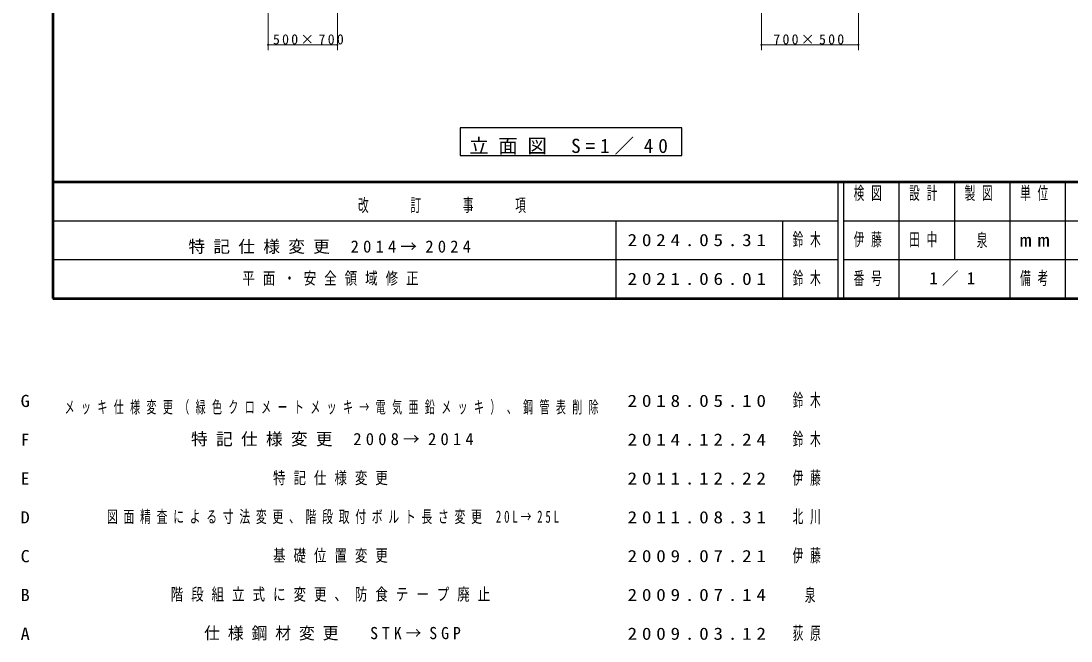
# Model space of a CAD drawing. Units: millimetres at full size, with parts at other scales. Extents: x -15630 to 0, y -2472 to 10680.
# Drawn here: x -15630 to -8059, y -2472 to 2001 of the extents above; entities that cross this region are included whole.
import ezdxf
from ezdxf.enums import TextEntityAlignment as Align

# ---------------------------------------------------------------- set-up
doc = ezdxf.new("R2010")
doc.units = ezdxf.units.MM
doc.layers.add('A3図枠', color=7, linetype='Continuous', lineweight=25)
doc.layers.add('補助', color=2, linetype='Continuous', lineweight=13)
doc.layers.add('図面プロファイル', color=7, linetype='Continuous')
doc.styles.add('ＭＳ ゴシック', font='')
doc.styles.get('ＭＳ ゴシック').set_extended_font_data('MS Gothic')

# ---------------------------------------------------------------- blocks, each defined once
blk = doc.blocks.new('dimension_origin')
at = {"color": 0, "linetype": 'Continuous', "lineweight": -2}
blk.add_circle((0, 0), 1.25, dxfattribs=at)

msp = doc.modelspace()

# ---------------------------------------------------------------- linework, layer by layer
at = {"layer": 'A3図枠', "lineweight": 50}
for p, q in [((-15400, 10680), (-15400, 0)), ((-15400, 840), (0, 840)), ((-15400, 0), (0, 0))]:
    msp.add_line(p, q, dxfattribs=at)
at = {"layer": 'A3図枠', "color": 211}
for p, q in [((-9740, 840), (-9740, 0)), ((-9700, 840), (-9700, 0)), ((-9300, 840), (-9300, 280)), ((-8900, 840), (-8900, 280)), ((-8500, 840), (-8500, 0)), ((-8100, 840), (-8100, 280)), ((-9700, 280), (0, 280))]:
    msp.add_line(p, q, dxfattribs=at)
at = {"layer": 'A3図枠'}
for p, q in [((-15400, 560), (-9740, 560)), ((-11340, 560), (-11340, 0)), ((-10140, 560), (-10140, 0)), ((-9700, 560), (-7500, 560)), ((-15400, 280), (-9740, 280)), ((-9300, 280), (-9300, 0)), ((-8100, 280), (-8100, 0))]:
    msp.add_line(p, q, dxfattribs=at)
at = {"layer": '補助'}
for p, q in [((-13848.298, 2450), (-13848.298, 1790)), ((-13348.298, 2450), (-13348.298, 1790)), ((-10291.689, 2450), (-10291.689, 1790)), ((-9591.689, 2450), (-9591.689, 1790)), ((-13348.298, 1830), (-13848.298, 1830)), ((-9591.689, 1830), (-10291.689, 1830))]:
    msp.add_line(p, q, dxfattribs=at)
at = {"layer": '補助', "lineweight": 25}
msp.add_lwpolyline([(-12464.434, 1230), (-12464.434, 1030), (-10864.434, 1030), (-10864.434, 1230)], close=True, dxfattribs=at)

# ---------------------------------------------------------------- block references
at = {"layer": '補助', "xscale": 2.67, "yscale": 2.67}
for p in [(-13848.298, 1830), (-10291.689, 1830)]:
    msp.add_blockref('dimension_origin', p, dxfattribs=at)
at = {"layer": '補助', "xscale": 2.67, "yscale": 2.67, "rotation": 180}
for p in [(-13348.298, 1830), (-9591.689, 1830)]:
    msp.add_blockref('dimension_origin', p, dxfattribs=at)

# ---------------------------------------------------------------- texts
at = {"layer": 'A3図枠', "color": 4, "char_height": 93.84, "style": 'ＭＳ ゴシック'}
for s, insert, attachment_point in [('\\T1.64;\\W0.6;検図', (-9500, 806.667), 2), ('\\T1.64;\\W0.6;設計', (-9100, 806.667), 2), ('\\T1.64;\\W0.6;製図', (-8700, 806.667), 2), ('\\T1.64;\\W0.6;単位', (-8300, 806.667), 2), ('\\T1.64;\\W0.6;改\u3000\u3000訂\u3000\u3000事\u3000\u3000項', (-12570, 614.667), 8), ('\\T1.5;\\W1.35;mm', (-8300, 420), 5), ('\\T1.64;\\W0.6;番号', (-9500, 140), 5), ('\\T1.64;\\W0.6;備考', (-8300, 140), 5)]:
    msp.add_mtext(s, dxfattribs=dict(at, insert=insert, attachment_point=attachment_point))
at = {"layer": '図面プロファイル', "style": 'ＭＳ ゴシック'}
for s, height, width, p in [('泉', 93.84, 0.6, (-8700, 420)), ('G', 87.98, 1.1, (-15600, -740)), ('F', 87.98, 0.95, (-15600, -1020)), ('D', 87.98, 1.1, (-15600, -1580)), ('C', 87.98, 1.1, (-15600, -1860)), ('B', 87.98, 1.1, (-15600, -2140)), ('泉', 93.84, 0.6, (-9940, -2140)), ('A', 87.98, 1.1, (-15600, -2420))]:
    msp.add_text(s, height=height, dxfattribs=dict(at, width=width)).set_placement(p, align=Align.MIDDLE_CENTER)
msp.add_text('E', height=87.98, dxfattribs=at).set_placement((-15600, -1300), align=Align.MIDDLE_CENTER)
for s, insert, char_height, attachment_point in [('\\T1.5;\\W1.15;2024.05.31', (-10740, 420), 87.98, 5), ('\\T1.64;\\W0.6;鈴木', (-9940, 420), 93.84, 5), ('\\T1.64;\\W0.6;伊藤', (-9500, 420), 93.84, 5), ('\\T1.64;\\W0.6;田中', (-9100, 420), 93.84, 5), ('\\T1.5;特記仕様変更\\~2014→2024', (-14423.143, 320), 87.98, 7), ('\\T1.64;\\W0.75;平面・安全領域修正', (-13370, 140), 87.98, 5), ('\\T1.5;\\W1.15;2021.06.01', (-10740, 140), 87.98, 5), ('\\T1.64;\\W0.6;鈴木', (-9940, 140), 93.84, 5), ('\\T1.5;1／1', (-8900, 140), 87.98, 5), ('\\T1.64;\\W0.6;鈴木', (-9940, -740), 93.84, 5), ('\\T1.64;\\W0.6;メッキ仕様変更（緑色クロメートメッキ→電気亜鉛メッキ）、鋼管表削除', (-15315.6, -840), 87.98, 7), ('\\T1.5;\\W1.15;2018.05.10', (-10740, -740), 87.98, 5), ('\\T1.5;特記仕様変更\\~2008→2014', (-13370, -1020), 87.98, 5), ('\\T1.5;\\W1.15;2014.12.24', (-10740, -1020), 87.98, 5), ('\\T1.64;\\W0.6;鈴木', (-9940, -1020), 93.84, 5), ('\\T1.64;\\W0.75;特記仕様変更', (-13370, -1300), 87.98, 5), ('\\T1.5;\\W1.15;2011.12.22', (-10740, -1300), 87.98, 5), ('\\T1.64;\\W0.6;伊藤', (-9940, -1300), 93.84, 5), ('\\T1.53;\\W0.65;図面精査による寸法変更、階段取付ボルト長さ変更\\~20L→25L', (-13370, -1580), 87.98, 5), ('\\T1.5;\\W1.15;2011.08.31', (-10740, -1580), 87.98, 5), ('\\T1.64;\\W0.6;北川', (-9940, -1580), 93.84, 5), ('\\T1.64;\\W0.75;基礎位置変更', (-13370, -1860), 87.98, 5), ('\\T1.5;\\W1.15;2009.07.21', (-10740, -1860), 87.98, 5), ('\\T1.64;\\W0.6;伊藤', (-9940, -1860), 93.84, 5), ('\\T1.64;\\W0.75;階段組立式に変更、防食テープ廃止', (-13370, -2140), 87.98, 5), ('\\T1.5;\\W1.15;2009.07.14', (-10740, -2140), 87.98, 5), ('\\T1.5;\\W0.95;仕様鋼材変更\u3000STK→SGP', (-13370, -2420), 87.98, 5), ('\\T1.5;\\W1.15;2009.03.12', (-10740, -2420), 87.98, 5), ('\\T1.64;\\W0.6;荻原', (-9940, -2420), 93.84, 5)]:
    msp.add_mtext(s, dxfattribs=dict(at, insert=insert, char_height=char_height, attachment_point=attachment_point))
at = {"layer": '補助', "attachment_point": 8, "style": 'ＭＳ ゴシック'}
for s, insert, char_height in [('\\T1.32;500×700', (-13550.183, 1831), 73.31), ('\\T1.32;700×500', (-9941.689, 1831), 73.31), ('\\T1.5;立面図\\~S=1／40', (-11664.434, 1036.667), 102.6)]:
    msp.add_mtext(s, dxfattribs=dict(at, insert=insert, char_height=char_height))

doc.saveas('drawing.dxf')
